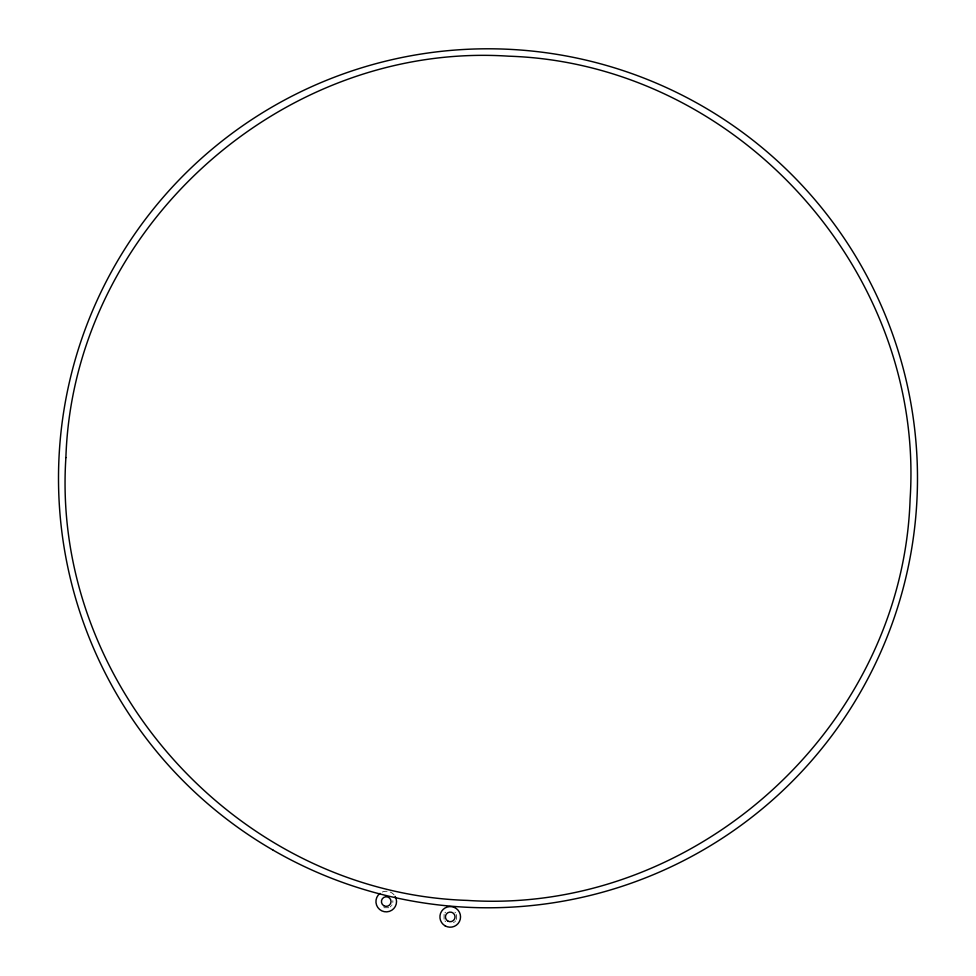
<?xml version="1.0" encoding="UTF-8"?>
<svg xmlns="http://www.w3.org/2000/svg" width="976" height="976" viewBox="0 0 976 976"><rect width="100%" height="100%" fill="white"/><g stroke="black" fill="none" stroke-linecap="round" stroke-linejoin="round"><path stroke-width="0.73" stroke-dasharray="4.88 3.66" d="M392.84 902.434L392.84 900.689M444.08 914.341L444.08 919.441M456.39 919.441L456.39 914.341M391.522 905.618L392.01 904.898M444.958 912.841L445.532 912.182M454.938 921.6L455.511 920.941M390.29 906.85L390.949 906.277M453.559 922.662L454.291 922.174M388.79 907.717L383.69 907.717M454.938 912.182L455.511 912.841M444.958 920.941L445.532 921.6M382.299 892.04A10.309 10.309 0 0 1 387.582 891.344M390.193 892.04A10.309 10.309 0 0 1 394.414 895.285"/><path stroke-width="1.46" d="M395.17 896.407A10.309 10.309 0 0 1 391.779 910.254A10.309 10.309 0 0 1 377.797 907.473A10.309 10.309 0 0 1 379.969 893.382M65.892 457.561C50.825 685.225 239.205 893.077 467.26 900.409C694.936 915.464 902.788 727.083 910.108 499.029C925.175 271.352 736.795 63.513 508.74 56.181C281.064 41.126 73.212 229.506 65.892 457.561M273.256 850.242A429.489 429.489 0 0 0 917.489 478.289A429.489 429.489 0 0 0 273.256 106.335A429.489 429.489 0 0 0 273.256 850.242M445.08 925.821A10.309 10.309 0 0 0 460.538 916.891A10.309 10.309 0 0 0 445.08 907.961A10.309 10.309 0 0 0 445.08 925.821M447.825 921.063A4.807 4.807 0 0 0 455.048 916.891A4.807 4.807 0 0 0 447.825 912.731A4.807 4.807 0 0 0 447.825 921.063M383.836 905.728A4.807 4.807 0 0 0 391.047 901.568A4.807 4.807 0 0 0 383.836 897.395A4.807 4.807 0 0 0 383.836 905.728"/></g></svg>
